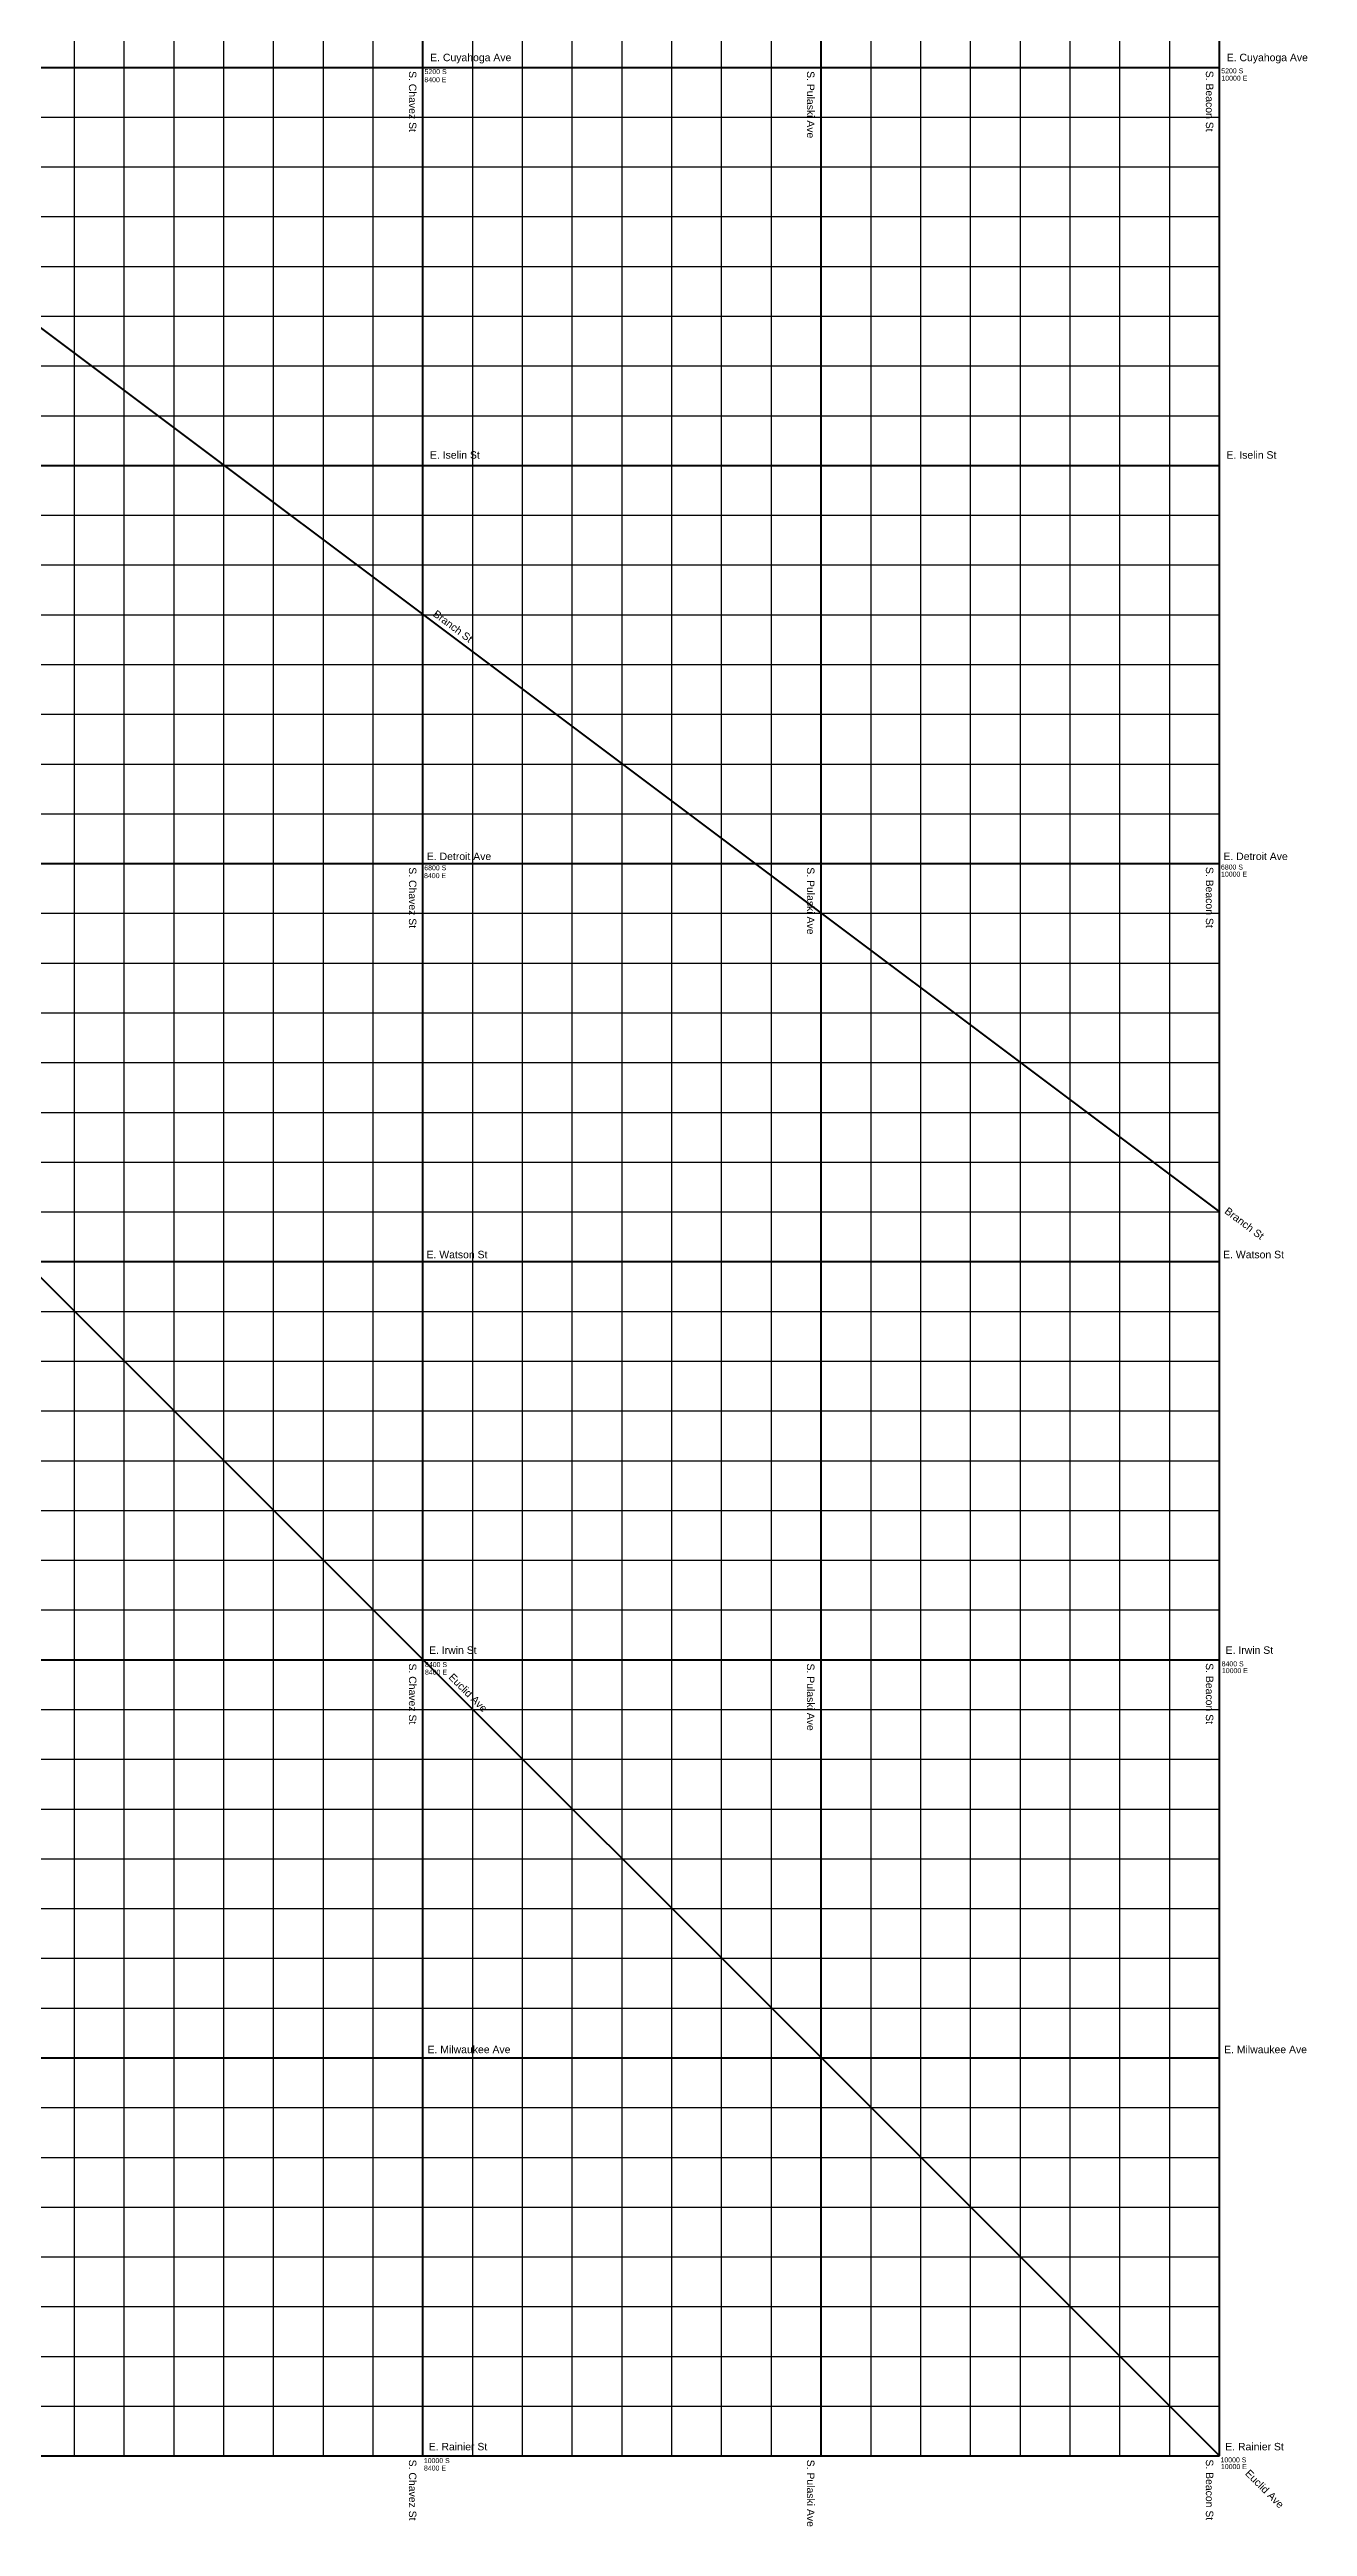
# Model space of a CAD drawing. Header units: inches. Extents: x -196 to 213, y -195 to 213.
# Drawn here: x 161 to 211.5, y -194.8 to -95.3 of the extents above; entities that cross this region are included whole.
import ezdxf

# ---------------------------------------------------------------- set-up
doc = ezdxf.new("R2010")
doc.units = ezdxf.units.IN
doc.header["$MEASUREMENT"] = 0
for name, color, linetype, lineweight in [('dia-major-st', 7, 'Continuous', 80), ('streets-major', 7, 'Continuous', 80), ('streets-minor', 7, 'Continuous', 30), ('text', 7, 'Continuous', 30)]:
    doc.layers.add(name, color=color, linetype=linetype, lineweight=lineweight)
doc.styles.get("Standard").update_dxf_attribs({"font": 'arial.ttf'})

msp = doc.modelspace()

# ---------------------------------------------------------------- linework, layer by layer
at = {"layer": 'dia-major-st'}
for p, q in [((16, 0), (208, -192)), ((112, -70), (208, -142))]:
    msp.add_line(p, q, dxfattribs=at)
at = {"layer": 'streets-major'}
for p, q in [((192, -192), (192, 208)), ((176, -192), (176, 142)), ((208, -192), (208, -92)), ((-192, -96), (208, -96)), ((-192, -112), (208, -112)), ((-192, -128), (208, -128)), ((-192, -144), (208, -144)), ((-192, -160), (208, -160)), ((-192, -176), (208, -176)), ((108, -192), (208, -192))]:
    msp.add_line(p, q, dxfattribs=at)
at = {"layer": 'streets-minor'}
for p, q in [((172, -192), (172, 142)), ((174, -192), (174, 142)), ((178, -192), (178, 142)), ((180, -192), (180, 142)), ((182, -192), (182, 142)), ((184, -192), (184, 142)), ((188, -192), (188, 142)), ((190, -192), (190, 142)), ((186, -192), (186, 140)), ((162, -192), (162, 134)), ((164, -192), (164, 134)), ((166, -192), (166, 134)), ((168, -192), (168, 134)), ((170, -192), (170, 134)), ((194, -192), (194, 80)), ((196, -192), (196, 80)), ((198, -192), (198, 80)), ((200, -192), (200, 80)), ((202, -192), (202, 80)), ((204, -192), (204, 80)), ((206, -192), (206, 80)), ((-192, -98), (208, -98)), ((-192, -100), (208, -100)), ((-192, -102), (208, -102)), ((-192, -104), (208, -104)), ((-192, -106), (208, -106)), ((-192, -108), (208, -108)), ((-192, -110), (208, -110)), ((-192, -114), (208, -114)), ((-192, -116), (208, -116)), ((-192, -118), (208, -118)), ((-192, -120), (208, -120)), ((-192, -122), (208, -122)), ((-192, -124), (208, -124)), ((-192, -126), (208, -126)), ((-192, -130), (208, -130)), ((-192, -132), (208, -132)), ((-192, -134), (208, -134)), ((-192, -136), (208, -136)), ((-192, -138), (208, -138)), ((-192, -140), (208, -140)), ((-192, -142), (208, -142)), ((-192, -146), (208, -146)), ((-192, -148), (208, -148)), ((-192, -150), (208, -150)), ((-192, -152), (208, -152)), ((-192, -154), (208, -154)), ((-192, -156), (208, -156)), ((-192, -158), (208, -158)), ((-192, -162), (208, -162)), ((-192, -164), (208, -164)), ((-192, -166), (208, -166)), ((-192, -168), (208, -168)), ((-192, -170), (208, -170)), ((-192, -172), (208, -172)), ((-192, -174), (208, -174)), ((-192, -178), (208, -178)), ((-192, -180), (208, -180)), ((-192, -182), (208, -182)), ((-192, -184), (208, -184)), ((-192, -186), (208, -186)), ((-192, -188), (208, -188)), ((-192, -190), (208, -190))]:
    msp.add_line(p, q, dxfattribs=at)

# ---------------------------------------------------------------- texts
at = {"layer": 'text'}
for s, height, p in [('E. Cuyahoga Ave', 0.3, (176.29, -95.753)), ('E. Cuyahoga Ave', 0.3, (208.29, -95.753)), ('8400 E', 0.2, (176.058, -96.598)), ('5200 S', 0.2, (176.066, -96.271)), ('5200 S', 0.2, (208.071, -96.241)), ('10000 E', 0.2, (208.075, -96.537)), ('E. Iselin St', 0.3, (176.281, -111.728)), ('E. Iselin St', 0.3, (208.281, -111.728)), ('8400 E', 0.2, (176.045, -128.587)), ('6800 S', 0.2, (176.053, -128.271)), ('E. Detroit Ave', 0.3, (176.157, -127.86)), ('6800 S', 0.2, (208.057, -128.242)), ('10000 E', 0.2, (208.062, -128.526)), ('E. Detroit Ave', 0.3, (208.157, -127.86)), ('E. Watson St', 0.3, (176.145, -143.864)), ('E. Watson St', 0.3, (208.145, -143.864)), ('8400 S', 0.2, (176.082, -160.294)), ('E. Irwin St', 0.3, (176.246, -159.764)), ('8400 S', 0.2, (208.086, -160.265)), ('E. Irwin St', 0.3, (208.246, -159.764)), ('8400 E', 0.2, (176.081, -160.599)), ('10000 E', 0.2, (208.098, -160.538)), ('E. Milwaukee Ave', 0.3, (176.185, -175.813)), ('E. Milwaukee Ave', 0.3, (208.185, -175.813)), ('10000 S', 0.2, (176.035, -192.287)), ('E. Rainier St', 0.3, (176.231, -191.775)), ('10000 S', 0.2, (208.039, -192.258)), ('E. Rainier St', 0.3, (208.231, -191.775)), ('8400 E', 0.2, (176.041, -192.587)), ('10000 E', 0.2, (208.058, -192.527))]:
    msp.add_text(s, height=height, dxfattribs=at).set_placement(p)
for s, rotation, p in [('S. Chavez St', 270, (175.437, -96.15)), ('S. Pulaski Ave', 270, (191.428, -96.151)), ('S. Beacon St', 270, (207.452, -96.137)), ('Branch St', 323, (176.379, -118.028)), ('S. Chavez St', 270, (175.437, -128.15)), ('S. Pulaski Ave', 270, (191.428, -128.151)), ('S. Beacon St', 270, (207.452, -128.137)), ('Branch St', 323, (208.174, -142.028)), ('S. Chavez St', 270, (175.437, -160.15)), ('S. Pulaski Ave', 270, (191.428, -160.151)), ('S. Beacon St', 270, (207.452, -160.137)), ('Euclid Ave', 315, (177.008, -160.731)), ('S. Chavez St', 270, (175.437, -192.15)), ('S. Pulaski Ave', 270, (191.428, -192.151)), ('S. Beacon St', 270, (207.452, -192.137)), ('Euclid Ave', 315, (209.008, -192.731))]:
    msp.add_text(s, height=0.3, rotation=rotation, dxfattribs=at).set_placement(p)

doc.saveas('drawing.dxf')
